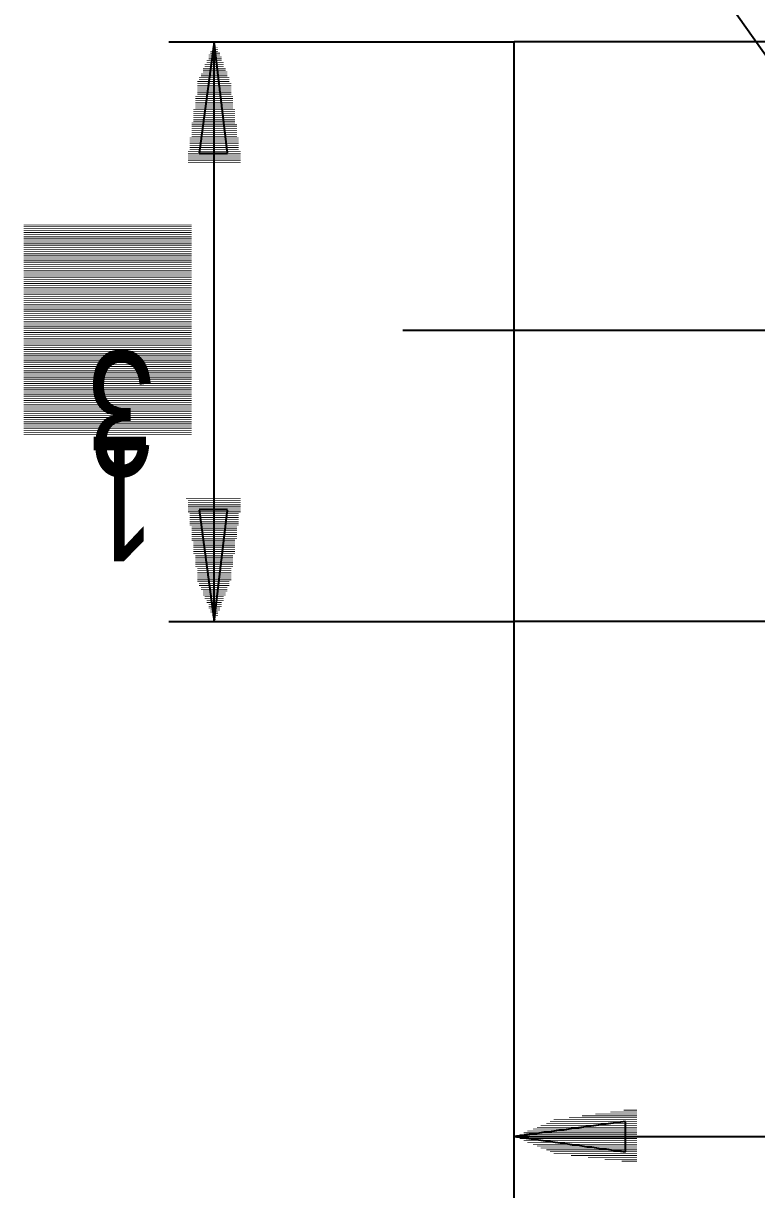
# Model space of a CAD drawing. Extents: x 0 to 74, y -1 to 105.
# Drawn here: x 13.75 to 25.38, y 55.29 to 73.77 of the extents above; entities that cross this region are included whole.
import ezdxf

# ---------------------------------------------------------------- set-up
doc = ezdxf.new("R2010")
doc.units = 0
doc.header["$MEASUREMENT"] = 0
doc.linetypes.add('atContinuous2', pattern=[0])
doc.layers.add('at_Entity', color=7, linetype='Continuous')
doc.layers.add('at_Text', color=7, linetype='Continuous')
doc.styles.add('Style1', font='arial.ttf', dxfattribs={"height": 0.2})

msp = doc.modelspace()

# ---------------------------------------------------------------- linework, layer by layer
at = {"layer": 'at_Entity', "color": 0, "linetype": 'atContinuous2'}
for p, q in [((22.878, 77.008), (26.975, 71.207)), ((22.878, 77.008), (26.975, 71.207)), ((16.06, 73.479), (21.532, 73.479)), ((16.777, 73.479), (16.538, 71.715)), ((16.987, 71.715), (16.777, 73.479)), ((16.777, 64.298), (16.777, 73.479)), ((21.532, 64.298), (21.532, 73.479)), ((39.207, 73.479), (21.532, 73.479)), ((16.538, 71.715), (16.777, 71.715)), ((16.777, 71.715), (16.987, 71.715)), ((25.121, 68.904), (19.768, 68.904)), ((21.532, 55.416), (21.532, 68.904)), ((21.532, 45.727), (21.532, 68.904)), ((28.59, 68.904), (25.061, 68.904)), ((16.538, 66.063), (16.777, 64.298)), ((16.777, 66.063), (16.538, 66.063)), ((16.987, 66.063), (16.777, 66.063)), ((16.777, 64.298), (16.987, 66.063)), ((16.06, 64.298), (21.532, 64.298)), ((39.207, 64.298), (21.532, 64.298)), ((21.532, 50.362), (21.532, 64.298)), ((23.297, 56.373), (21.532, 56.134)), ((23.297, 56.134), (23.297, 56.373)), ((21.532, 56.134), (23.297, 55.895)), ((21.532, 56.134), (28.59, 56.134)), ((23.297, 55.895), (23.297, 56.134))]:
    msp.add_line(p, q, dxfattribs=at)
at = {"layer": 'at_Entity', "color": 0}
for points in [[(26.975, 71.207, 0.0211, 0.0211, 0), (22.878, 77.008, 0.0211, 0.0211, 0)], [(26.975, 71.207, 0.0211, 0.0211, 0), (22.878, 77.008, 0.0211, 0.0211, 0)], [(21.532, 73.479, 0.0211, 0.0211, 0), (16.06, 73.479, 0.0211, 0.0211, 0)], [(16.538, 71.715, 0.0211, 0.0211, 0), (16.777, 73.479, 0.0211, 0.0211, 0)], [(16.777, 73.479, 0.0211, 0.0211, 0), (16.987, 71.715, 0.0211, 0.0211, 0)], [(16.777, 73.479, 0.0211, 0.0211, 0), (16.777, 64.298, 0.0211, 0.0211, 0)], [(16.777, 73.45, 0.00299, 0.00299, 0), (16.807, 73.45, 0.00299, 0.00299, 0)], [(16.777, 73.42, 0.00299, 0.00299, 0), (16.807, 73.42, 0.00299, 0.00299, 0)], [(16.777, 73.39, 0.00299, 0.00299, 0), (16.807, 73.39, 0.00299, 0.00299, 0)], [(21.532, 73.479, 0.0211, 0.0211, 0), (21.532, 64.298, 0.0211, 0.0211, 0)], [(21.532, 73.479, 0.0211, 0.0211, 0), (39.207, 73.479, 0.0211, 0.0211, 0)], [(16.747, 73.24, 0.00299, 0.00299, 0), (16.777, 73.24, 0.00299, 0.00299, 0)], [(16.747, 73.21, 0.00299, 0.00299, 0), (16.777, 73.21, 0.00299, 0.00299, 0)], [(16.747, 73.18, 0.00299, 0.00299, 0), (16.777, 73.18, 0.00299, 0.00299, 0)], [(16.777, 73.21, 0.00598, 0.00598, 0), (16.837, 73.21, 0.00598, 0.00598, 0)], [(16.777, 73.18, 0.00598, 0.00598, 0), (16.837, 73.18, 0.00598, 0.00598, 0)], [(16.777, 73.36, 0.00299, 0.00299, 0), (16.807, 73.36, 0.00299, 0.00299, 0)], [(16.777, 73.33, 0.00299, 0.00299, 0), (16.807, 73.33, 0.00299, 0.00299, 0)], [(16.777, 73.3, 0.00299, 0.00299, 0), (16.807, 73.3, 0.00299, 0.00299, 0)], [(16.777, 73.27, 0.00299, 0.00299, 0), (16.807, 73.27, 0.00299, 0.00299, 0)], [(16.777, 73.24, 0.00299, 0.00299, 0), (16.807, 73.24, 0.00299, 0.00299, 0)], [(16.718, 73.031, 0.00598, 0.00598, 0), (16.777, 73.031, 0.00598, 0.00598, 0)], [(16.718, 73.001, 0.00598, 0.00598, 0), (16.777, 73.001, 0.00598, 0.00598, 0)], [(16.747, 73.15, 0.00299, 0.00299, 0), (16.777, 73.15, 0.00299, 0.00299, 0)], [(16.747, 73.121, 0.00299, 0.00299, 0), (16.777, 73.121, 0.00299, 0.00299, 0)], [(16.747, 73.091, 0.00299, 0.00299, 0), (16.777, 73.091, 0.00299, 0.00299, 0)], [(16.747, 73.061, 0.00299, 0.00299, 0), (16.777, 73.061, 0.00299, 0.00299, 0)], [(16.777, 73.15, 0.00598, 0.00598, 0), (16.837, 73.15, 0.00598, 0.00598, 0)], [(16.777, 73.121, 0.00598, 0.00598, 0), (16.837, 73.121, 0.00598, 0.00598, 0)], [(16.777, 73.091, 0.00598, 0.00598, 0), (16.837, 73.091, 0.00598, 0.00598, 0)], [(16.777, 73.061, 0.00598, 0.00598, 0), (16.837, 73.061, 0.00598, 0.00598, 0)], [(16.777, 73.031, 0.00598, 0.00598, 0), (16.837, 73.031, 0.00598, 0.00598, 0)], [(16.777, 73.001, 0.00598, 0.00598, 0), (16.837, 73.001, 0.00598, 0.00598, 0)], [(16.718, 72.971, 0.00598, 0.00598, 0), (16.777, 72.971, 0.00598, 0.00598, 0)], [(16.718, 72.941, 0.00598, 0.00598, 0), (16.777, 72.941, 0.00598, 0.00598, 0)], [(16.718, 72.911, 0.00598, 0.00598, 0), (16.777, 72.911, 0.00598, 0.00598, 0)], [(16.718, 72.881, 0.00598, 0.00598, 0), (16.777, 72.881, 0.00598, 0.00598, 0)], [(16.718, 72.851, 0.00598, 0.00598, 0), (16.777, 72.851, 0.00598, 0.00598, 0)], [(16.718, 72.821, 0.00598, 0.00598, 0), (16.777, 72.821, 0.00598, 0.00598, 0)], [(16.777, 72.971, 0.00897, 0.00897, 0), (16.867, 72.971, 0.00897, 0.00897, 0)], [(16.777, 72.941, 0.00897, 0.00897, 0), (16.867, 72.941, 0.00897, 0.00897, 0)], [(16.777, 72.911, 0.00897, 0.00897, 0), (16.867, 72.911, 0.00897, 0.00897, 0)], [(16.777, 72.881, 0.00897, 0.00897, 0), (16.867, 72.881, 0.00897, 0.00897, 0)], [(16.777, 72.851, 0.00897, 0.00897, 0), (16.867, 72.851, 0.00897, 0.00897, 0)], [(16.777, 72.821, 0.00897, 0.00897, 0), (16.867, 72.821, 0.00897, 0.00897, 0)], [(16.688, 72.792, 0.00897, 0.00897, 0), (16.777, 72.792, 0.00897, 0.00897, 0)], [(16.688, 72.762, 0.00897, 0.00897, 0), (16.777, 72.762, 0.00897, 0.00897, 0)], [(16.688, 72.732, 0.00897, 0.00897, 0), (16.777, 72.732, 0.00897, 0.00897, 0)], [(16.688, 72.702, 0.00897, 0.00897, 0), (16.777, 72.702, 0.00897, 0.00897, 0)], [(16.688, 72.672, 0.00897, 0.00897, 0), (16.777, 72.672, 0.00897, 0.00897, 0)], [(16.688, 72.642, 0.00897, 0.00897, 0), (16.777, 72.642, 0.00897, 0.00897, 0)], [(16.777, 72.702, 0.0116, 0.0116, 0), (16.897, 72.702, 0.0116, 0.0116, 0)], [(16.777, 72.672, 0.0116, 0.0116, 0), (16.897, 72.672, 0.0116, 0.0116, 0)], [(16.777, 72.642, 0.0116, 0.0116, 0), (16.897, 72.642, 0.0116, 0.0116, 0)], [(16.777, 72.792, 0.00897, 0.00897, 0), (16.867, 72.792, 0.00897, 0.00897, 0)], [(16.777, 72.762, 0.00897, 0.00897, 0), (16.867, 72.762, 0.00897, 0.00897, 0)], [(16.777, 72.732, 0.00897, 0.00897, 0), (16.867, 72.732, 0.00897, 0.00897, 0)], [(16.658, 72.582, 0.0116, 0.0116, 0), (16.777, 72.582, 0.0116, 0.0116, 0)], [(16.658, 72.552, 0.0116, 0.0116, 0), (16.777, 72.552, 0.0116, 0.0116, 0)], [(16.658, 72.522, 0.0116, 0.0116, 0), (16.777, 72.522, 0.0116, 0.0116, 0)], [(16.658, 72.493, 0.0116, 0.0116, 0), (16.777, 72.493, 0.0116, 0.0116, 0)], [(16.658, 72.463, 0.0116, 0.0116, 0), (16.777, 72.463, 0.0116, 0.0116, 0)], [(16.658, 72.433, 0.0116, 0.0116, 0), (16.777, 72.433, 0.0116, 0.0116, 0)], [(16.688, 72.612, 0.00897, 0.00897, 0), (16.777, 72.612, 0.00897, 0.00897, 0)], [(16.777, 72.612, 0.0116, 0.0116, 0), (16.897, 72.612, 0.0116, 0.0116, 0)], [(16.777, 72.582, 0.0116, 0.0116, 0), (16.897, 72.582, 0.0116, 0.0116, 0)], [(16.777, 72.552, 0.0116, 0.0116, 0), (16.897, 72.552, 0.0116, 0.0116, 0)], [(16.777, 72.522, 0.0116, 0.0116, 0), (16.897, 72.522, 0.0116, 0.0116, 0)], [(16.777, 72.493, 0.0116, 0.0116, 0), (16.897, 72.493, 0.0116, 0.0116, 0)], [(16.777, 72.463, 0.0116, 0.0116, 0), (16.927, 72.463, 0.0116, 0.0116, 0)], [(16.777, 72.433, 0.0116, 0.0116, 0), (16.927, 72.433, 0.0116, 0.0116, 0)], [(16.628, 72.373, 0.0116, 0.0116, 0), (16.777, 72.373, 0.0116, 0.0116, 0)], [(16.628, 72.343, 0.0116, 0.0116, 0), (16.777, 72.343, 0.0116, 0.0116, 0)], [(16.628, 72.313, 0.0116, 0.0116, 0), (16.777, 72.313, 0.0116, 0.0116, 0)], [(16.628, 72.283, 0.0116, 0.0116, 0), (16.777, 72.283, 0.0116, 0.0116, 0)], [(16.628, 72.253, 0.0116, 0.0116, 0), (16.777, 72.253, 0.0116, 0.0116, 0)], [(16.658, 72.403, 0.0116, 0.0116, 0), (16.777, 72.403, 0.0116, 0.0116, 0)], [(16.777, 72.403, 0.0116, 0.0116, 0), (16.927, 72.403, 0.0116, 0.0116, 0)], [(16.777, 72.373, 0.0116, 0.0116, 0), (16.927, 72.373, 0.0116, 0.0116, 0)], [(16.777, 72.343, 0.0116, 0.0116, 0), (16.927, 72.343, 0.0116, 0.0116, 0)], [(16.777, 72.313, 0.0116, 0.0116, 0), (16.927, 72.313, 0.0116, 0.0116, 0)], [(16.777, 72.283, 0.0116, 0.0116, 0), (16.927, 72.283, 0.0116, 0.0116, 0)], [(16.777, 72.253, 0.0116, 0.0116, 0), (16.927, 72.253, 0.0116, 0.0116, 0)], [(16.598, 72.134, 0.0116, 0.0116, 0), (16.777, 72.134, 0.0116, 0.0116, 0)], [(16.598, 72.104, 0.0116, 0.0116, 0), (16.777, 72.104, 0.0116, 0.0116, 0)], [(16.598, 72.074, 0.0116, 0.0116, 0), (16.777, 72.074, 0.0116, 0.0116, 0)], [(16.628, 72.223, 0.0116, 0.0116, 0), (16.777, 72.223, 0.0116, 0.0116, 0)], [(16.628, 72.193, 0.0116, 0.0116, 0), (16.777, 72.193, 0.0116, 0.0116, 0)], [(16.628, 72.164, 0.0116, 0.0116, 0), (16.777, 72.164, 0.0116, 0.0116, 0)], [(16.777, 72.223, 0.0116, 0.0116, 0), (16.927, 72.223, 0.0116, 0.0116, 0)], [(16.777, 72.193, 0.0116, 0.0116, 0), (16.957, 72.193, 0.0116, 0.0116, 0)], [(16.777, 72.164, 0.0116, 0.0116, 0), (16.957, 72.164, 0.0116, 0.0116, 0)], [(16.777, 72.134, 0.0116, 0.0116, 0), (16.957, 72.134, 0.0116, 0.0116, 0)], [(16.777, 72.104, 0.0116, 0.0116, 0), (16.957, 72.104, 0.0116, 0.0116, 0)], [(16.777, 72.074, 0.0116, 0.0116, 0), (16.957, 72.074, 0.0116, 0.0116, 0)], [(16.568, 71.924, 0.0116, 0.0116, 0), (16.777, 71.924, 0.0116, 0.0116, 0)], [(16.568, 71.894, 0.0116, 0.0116, 0), (16.777, 71.894, 0.0116, 0.0116, 0)], [(16.598, 72.044, 0.0116, 0.0116, 0), (16.777, 72.044, 0.0116, 0.0116, 0)], [(16.598, 72.014, 0.0116, 0.0116, 0), (16.777, 72.014, 0.0116, 0.0116, 0)], [(16.598, 71.984, 0.0116, 0.0116, 0), (16.777, 71.984, 0.0116, 0.0116, 0)], [(16.598, 71.954, 0.0116, 0.0116, 0), (16.777, 71.954, 0.0116, 0.0116, 0)], [(16.777, 72.044, 0.0116, 0.0116, 0), (16.957, 72.044, 0.0116, 0.0116, 0)], [(16.777, 72.014, 0.0116, 0.0116, 0), (16.957, 72.014, 0.0116, 0.0116, 0)], [(16.777, 71.984, 0.0116, 0.0116, 0), (16.957, 71.984, 0.0116, 0.0116, 0)], [(16.777, 71.954, 0.0116, 0.0116, 0), (16.987, 71.954, 0.0116, 0.0116, 0)], [(16.777, 71.924, 0.0116, 0.0116, 0), (16.987, 71.924, 0.0116, 0.0116, 0)], [(16.777, 71.894, 0.0116, 0.0116, 0), (16.987, 71.894, 0.0116, 0.0116, 0)], [(16.777, 71.715, 0.0211, 0.0211, 0), (16.538, 71.715, 0.0211, 0.0211, 0)], [(16.568, 71.864, 0.0116, 0.0116, 0), (16.777, 71.864, 0.0116, 0.0116, 0)], [(16.568, 71.835, 0.0116, 0.0116, 0), (16.777, 71.835, 0.0116, 0.0116, 0)], [(16.568, 71.805, 0.0116, 0.0116, 0), (16.777, 71.805, 0.0116, 0.0116, 0)], [(16.568, 71.775, 0.0116, 0.0116, 0), (16.777, 71.775, 0.0116, 0.0116, 0)], [(16.568, 71.745, 0.0116, 0.0116, 0), (16.777, 71.745, 0.0116, 0.0116, 0)], [(16.987, 71.715, 0.0209, 0.0209, 0), (16.777, 71.715, 0.0209, 0.0209, 0)], [(16.777, 71.864, 0.0116, 0.0116, 0), (16.987, 71.864, 0.0116, 0.0116, 0)], [(16.777, 71.835, 0.0116, 0.0116, 0), (16.987, 71.835, 0.0116, 0.0116, 0)], [(16.777, 71.805, 0.0116, 0.0116, 0), (16.987, 71.805, 0.0116, 0.0116, 0)], [(16.777, 71.775, 0.0116, 0.0116, 0), (16.987, 71.775, 0.0116, 0.0116, 0)], [(16.777, 71.745, 0.0116, 0.0116, 0), (16.987, 71.745, 0.0116, 0.0116, 0)], [(19.768, 68.904, 0.0211, 0.0211, 0), (25.121, 68.904, 0.0211, 0.0211, 0)], [(21.532, 68.904, 0.0211, 0.0211, 0), (21.532, 55.416, 0.0211, 0.0211, 0)], [(21.532, 68.904, 0.0211, 0.0211, 0), (21.532, 45.727, 0.0211, 0.0211, 0)], [(25.061, 68.904, 0.0211, 0.0211, 0), (28.59, 68.904, 0.0211, 0.0211, 0)], [(16.777, 64.298, 0.0211, 0.0211, 0), (16.538, 66.063, 0.0211, 0.0211, 0)], [(16.538, 66.063, 0.0211, 0.0211, 0), (16.777, 66.063, 0.0211, 0.0211, 0)], [(16.538, 66.063, 0.0116, 0.0116, 0), (16.777, 66.063, 0.0116, 0.0116, 0)], [(16.568, 66.033, 0.0116, 0.0116, 0), (16.777, 66.033, 0.0116, 0.0116, 0)], [(16.568, 66.003, 0.0116, 0.0116, 0), (16.777, 66.003, 0.0116, 0.0116, 0)], [(16.568, 65.973, 0.0116, 0.0116, 0), (16.777, 65.973, 0.0116, 0.0116, 0)], [(16.777, 66.063, 0.0209, 0.0209, 0), (16.987, 66.063, 0.0209, 0.0209, 0)], [(16.987, 66.063, 0.0211, 0.0211, 0), (16.777, 64.298, 0.0211, 0.0211, 0)], [(16.777, 66.063, 0.0116, 0.0116, 0), (16.987, 66.063, 0.0116, 0.0116, 0)], [(16.777, 66.033, 0.0116, 0.0116, 0), (16.987, 66.033, 0.0116, 0.0116, 0)], [(16.777, 66.003, 0.0116, 0.0116, 0), (16.987, 66.003, 0.0116, 0.0116, 0)], [(16.777, 65.973, 0.0116, 0.0116, 0), (16.987, 65.973, 0.0116, 0.0116, 0)], [(16.568, 65.943, 0.0116, 0.0116, 0), (16.777, 65.943, 0.0116, 0.0116, 0)], [(16.568, 65.913, 0.0116, 0.0116, 0), (16.777, 65.913, 0.0116, 0.0116, 0)], [(16.568, 65.883, 0.0116, 0.0116, 0), (16.777, 65.883, 0.0116, 0.0116, 0)], [(16.568, 65.853, 0.0116, 0.0116, 0), (16.777, 65.853, 0.0116, 0.0116, 0)], [(16.598, 65.823, 0.0116, 0.0116, 0), (16.777, 65.823, 0.0116, 0.0116, 0)], [(16.598, 65.794, 0.0116, 0.0116, 0), (16.777, 65.794, 0.0116, 0.0116, 0)], [(16.777, 65.943, 0.0116, 0.0116, 0), (16.987, 65.943, 0.0116, 0.0116, 0)], [(16.777, 65.913, 0.0116, 0.0116, 0), (16.987, 65.913, 0.0116, 0.0116, 0)], [(16.777, 65.883, 0.0116, 0.0116, 0), (16.987, 65.883, 0.0116, 0.0116, 0)], [(16.777, 65.853, 0.0116, 0.0116, 0), (16.987, 65.853, 0.0116, 0.0116, 0)], [(16.777, 65.823, 0.0116, 0.0116, 0), (16.987, 65.823, 0.0116, 0.0116, 0)], [(16.777, 65.794, 0.0116, 0.0116, 0), (16.957, 65.794, 0.0116, 0.0116, 0)], [(16.598, 65.764, 0.0116, 0.0116, 0), (16.777, 65.764, 0.0116, 0.0116, 0)], [(16.598, 65.734, 0.0116, 0.0116, 0), (16.777, 65.734, 0.0116, 0.0116, 0)], [(16.598, 65.704, 0.0116, 0.0116, 0), (16.777, 65.704, 0.0116, 0.0116, 0)], [(16.598, 65.674, 0.0116, 0.0116, 0), (16.777, 65.674, 0.0116, 0.0116, 0)], [(16.598, 65.644, 0.0116, 0.0116, 0), (16.777, 65.644, 0.0116, 0.0116, 0)], [(16.628, 65.614, 0.0116, 0.0116, 0), (16.777, 65.614, 0.0116, 0.0116, 0)], [(16.777, 65.764, 0.0116, 0.0116, 0), (16.957, 65.764, 0.0116, 0.0116, 0)], [(16.777, 65.734, 0.0116, 0.0116, 0), (16.957, 65.734, 0.0116, 0.0116, 0)], [(16.777, 65.704, 0.0116, 0.0116, 0), (16.957, 65.704, 0.0116, 0.0116, 0)], [(16.777, 65.674, 0.0116, 0.0116, 0), (16.957, 65.674, 0.0116, 0.0116, 0)], [(16.777, 65.644, 0.0116, 0.0116, 0), (16.957, 65.644, 0.0116, 0.0116, 0)], [(16.777, 65.614, 0.0116, 0.0116, 0), (16.957, 65.614, 0.0116, 0.0116, 0)], [(16.628, 65.584, 0.0116, 0.0116, 0), (16.777, 65.584, 0.0116, 0.0116, 0)], [(16.628, 65.554, 0.0116, 0.0116, 0), (16.777, 65.554, 0.0116, 0.0116, 0)], [(16.628, 65.524, 0.0116, 0.0116, 0), (16.777, 65.524, 0.0116, 0.0116, 0)], [(16.628, 65.494, 0.0116, 0.0116, 0), (16.777, 65.494, 0.0116, 0.0116, 0)], [(16.628, 65.465, 0.0116, 0.0116, 0), (16.777, 65.465, 0.0116, 0.0116, 0)], [(16.628, 65.435, 0.0116, 0.0116, 0), (16.777, 65.435, 0.0116, 0.0116, 0)], [(16.777, 65.584, 0.0116, 0.0116, 0), (16.957, 65.584, 0.0116, 0.0116, 0)], [(16.777, 65.554, 0.0116, 0.0116, 0), (16.927, 65.554, 0.0116, 0.0116, 0)], [(16.777, 65.524, 0.0116, 0.0116, 0), (16.927, 65.524, 0.0116, 0.0116, 0)], [(16.777, 65.494, 0.0116, 0.0116, 0), (16.927, 65.494, 0.0116, 0.0116, 0)], [(16.777, 65.465, 0.0116, 0.0116, 0), (16.927, 65.465, 0.0116, 0.0116, 0)], [(16.777, 65.435, 0.0116, 0.0116, 0), (16.927, 65.435, 0.0116, 0.0116, 0)], [(16.628, 65.405, 0.0116, 0.0116, 0), (16.777, 65.405, 0.0116, 0.0116, 0)], [(16.658, 65.375, 0.0116, 0.0116, 0), (16.777, 65.375, 0.0116, 0.0116, 0)], [(16.658, 65.345, 0.0116, 0.0116, 0), (16.777, 65.345, 0.0116, 0.0116, 0)], [(16.658, 65.315, 0.0116, 0.0116, 0), (16.777, 65.315, 0.0116, 0.0116, 0)], [(16.658, 65.285, 0.0116, 0.0116, 0), (16.777, 65.285, 0.0116, 0.0116, 0)], [(16.658, 65.255, 0.0116, 0.0116, 0), (16.777, 65.255, 0.0116, 0.0116, 0)], [(16.777, 65.405, 0.0116, 0.0116, 0), (16.927, 65.405, 0.0116, 0.0116, 0)], [(16.777, 65.375, 0.0116, 0.0116, 0), (16.927, 65.375, 0.0116, 0.0116, 0)], [(16.777, 65.345, 0.0116, 0.0116, 0), (16.927, 65.345, 0.0116, 0.0116, 0)], [(16.777, 65.315, 0.0116, 0.0116, 0), (16.927, 65.315, 0.0116, 0.0116, 0)], [(16.777, 65.285, 0.0116, 0.0116, 0), (16.897, 65.285, 0.0116, 0.0116, 0)], [(16.777, 65.255, 0.0116, 0.0116, 0), (16.897, 65.255, 0.0116, 0.0116, 0)], [(16.658, 65.225, 0.0116, 0.0116, 0), (16.777, 65.225, 0.0116, 0.0116, 0)], [(16.658, 65.195, 0.0116, 0.0116, 0), (16.777, 65.195, 0.0116, 0.0116, 0)], [(16.688, 65.166, 0.00897, 0.00897, 0), (16.777, 65.166, 0.00897, 0.00897, 0)], [(16.688, 65.136, 0.00897, 0.00897, 0), (16.777, 65.136, 0.00897, 0.00897, 0)], [(16.688, 65.106, 0.00897, 0.00897, 0), (16.777, 65.106, 0.00897, 0.00897, 0)], [(16.688, 65.076, 0.00897, 0.00897, 0), (16.777, 65.076, 0.00897, 0.00897, 0)], [(16.688, 65.046, 0.00897, 0.00897, 0), (16.777, 65.046, 0.00897, 0.00897, 0)], [(16.777, 65.225, 0.0116, 0.0116, 0), (16.897, 65.225, 0.0116, 0.0116, 0)], [(16.777, 65.195, 0.0116, 0.0116, 0), (16.897, 65.195, 0.0116, 0.0116, 0)], [(16.777, 65.166, 0.0116, 0.0116, 0), (16.897, 65.166, 0.0116, 0.0116, 0)], [(16.777, 65.136, 0.0116, 0.0116, 0), (16.897, 65.136, 0.0116, 0.0116, 0)], [(16.777, 65.106, 0.0116, 0.0116, 0), (16.897, 65.106, 0.0116, 0.0116, 0)], [(16.777, 65.076, 0.0116, 0.0116, 0), (16.897, 65.076, 0.0116, 0.0116, 0)], [(16.777, 65.046, 0.00897, 0.00897, 0), (16.867, 65.046, 0.00897, 0.00897, 0)], [(16.688, 65.016, 0.00897, 0.00897, 0), (16.777, 65.016, 0.00897, 0.00897, 0)], [(16.688, 64.986, 0.00897, 0.00897, 0), (16.777, 64.986, 0.00897, 0.00897, 0)], [(16.718, 64.956, 0.00598, 0.00598, 0), (16.777, 64.956, 0.00598, 0.00598, 0)], [(16.718, 64.926, 0.00598, 0.00598, 0), (16.777, 64.926, 0.00598, 0.00598, 0)], [(16.718, 64.896, 0.00598, 0.00598, 0), (16.777, 64.896, 0.00598, 0.00598, 0)], [(16.718, 64.866, 0.00598, 0.00598, 0), (16.777, 64.866, 0.00598, 0.00598, 0)], [(16.777, 65.016, 0.00897, 0.00897, 0), (16.867, 65.016, 0.00897, 0.00897, 0)], [(16.777, 64.986, 0.00897, 0.00897, 0), (16.867, 64.986, 0.00897, 0.00897, 0)], [(16.777, 64.956, 0.00897, 0.00897, 0), (16.867, 64.956, 0.00897, 0.00897, 0)], [(16.777, 64.926, 0.00897, 0.00897, 0), (16.867, 64.926, 0.00897, 0.00897, 0)], [(16.777, 64.896, 0.00897, 0.00897, 0), (16.867, 64.896, 0.00897, 0.00897, 0)], [(16.777, 64.866, 0.00897, 0.00897, 0), (16.867, 64.866, 0.00897, 0.00897, 0)], [(16.718, 64.837, 0.00598, 0.00598, 0), (16.777, 64.837, 0.00598, 0.00598, 0)], [(16.718, 64.807, 0.00598, 0.00598, 0), (16.777, 64.807, 0.00598, 0.00598, 0)], [(16.718, 64.777, 0.00598, 0.00598, 0), (16.777, 64.777, 0.00598, 0.00598, 0)], [(16.718, 64.747, 0.00598, 0.00598, 0), (16.777, 64.747, 0.00598, 0.00598, 0)], [(16.747, 64.717, 0.00299, 0.00299, 0), (16.777, 64.717, 0.00299, 0.00299, 0)], [(16.747, 64.687, 0.00299, 0.00299, 0), (16.777, 64.687, 0.00299, 0.00299, 0)], [(16.777, 64.837, 0.00897, 0.00897, 0), (16.867, 64.837, 0.00897, 0.00897, 0)], [(16.777, 64.807, 0.00897, 0.00897, 0), (16.867, 64.807, 0.00897, 0.00897, 0)], [(16.777, 64.777, 0.00598, 0.00598, 0), (16.837, 64.777, 0.00598, 0.00598, 0)], [(16.777, 64.747, 0.00598, 0.00598, 0), (16.837, 64.747, 0.00598, 0.00598, 0)], [(16.777, 64.717, 0.00598, 0.00598, 0), (16.837, 64.717, 0.00598, 0.00598, 0)], [(16.777, 64.687, 0.00598, 0.00598, 0), (16.837, 64.687, 0.00598, 0.00598, 0)], [(16.747, 64.657, 0.00299, 0.00299, 0), (16.777, 64.657, 0.00299, 0.00299, 0)], [(16.747, 64.627, 0.00299, 0.00299, 0), (16.777, 64.627, 0.00299, 0.00299, 0)], [(16.747, 64.597, 0.00299, 0.00299, 0), (16.777, 64.597, 0.00299, 0.00299, 0)], [(16.747, 64.567, 0.00299, 0.00299, 0), (16.777, 64.567, 0.00299, 0.00299, 0)], [(16.747, 64.537, 0.00299, 0.00299, 0), (16.777, 64.537, 0.00299, 0.00299, 0)], [(16.777, 64.657, 0.00598, 0.00598, 0), (16.837, 64.657, 0.00598, 0.00598, 0)], [(16.777, 64.627, 0.00598, 0.00598, 0), (16.837, 64.627, 0.00598, 0.00598, 0)], [(16.777, 64.597, 0.00598, 0.00598, 0), (16.837, 64.597, 0.00598, 0.00598, 0)], [(16.777, 64.567, 0.00598, 0.00598, 0), (16.837, 64.567, 0.00598, 0.00598, 0)], [(16.777, 64.537, 0.00299, 0.00299, 0), (16.807, 64.537, 0.00299, 0.00299, 0)], [(16.777, 64.508, 0.00299, 0.00299, 0), (16.807, 64.508, 0.00299, 0.00299, 0)], [(21.532, 64.298, 0.0211, 0.0211, 0), (16.06, 64.298, 0.0211, 0.0211, 0)], [(16.777, 64.478, 0.00299, 0.00299, 0), (16.807, 64.478, 0.00299, 0.00299, 0)], [(16.777, 64.448, 0.00299, 0.00299, 0), (16.807, 64.448, 0.00299, 0.00299, 0)], [(16.777, 64.418, 0.00299, 0.00299, 0), (16.807, 64.418, 0.00299, 0.00299, 0)], [(16.777, 64.388, 0.00299, 0.00299, 0), (16.807, 64.388, 0.00299, 0.00299, 0)], [(16.777, 64.358, 0.00299, 0.00299, 0), (16.807, 64.358, 0.00299, 0.00299, 0)], [(16.777, 64.328, 0.00299, 0.00299, 0), (16.807, 64.328, 0.00299, 0.00299, 0)], [(21.532, 64.298, 0.0211, 0.0211, 0), (39.207, 64.298, 0.0211, 0.0211, 0)], [(21.532, 64.298, 0.0211, 0.0211, 0), (21.532, 50.362, 0.0211, 0.0211, 0)], [(21.532, 56.134, 0.0211, 0.0211, 0), (23.297, 56.373, 0.0211, 0.0211, 0)], [(23.297, 56.373, 0.0211, 0.0211, 0), (23.297, 56.134, 0.0211, 0.0211, 0)], [(21.981, 56.194, 0.0116, 0.0116, 0), (23.297, 56.194, 0.0116, 0.0116, 0)], [(22.22, 56.224, 0.0116, 0.0116, 0), (23.297, 56.224, 0.0116, 0.0116, 0)], [(22.43, 56.253, 0.0116, 0.0116, 0), (23.297, 56.253, 0.0116, 0.0116, 0)], [(22.639, 56.283, 0.0116, 0.0116, 0), (23.297, 56.283, 0.0116, 0.0116, 0)], [(22.878, 56.313, 0.0116, 0.0116, 0), (23.297, 56.313, 0.0116, 0.0116, 0)], [(23.088, 56.343, 0.0116, 0.0116, 0), (23.297, 56.343, 0.0116, 0.0116, 0)], [(23.297, 55.895, 0.0211, 0.0211, 0), (21.532, 56.134, 0.0211, 0.0211, 0)], [(28.59, 56.134, 0.0211, 0.0211, 0), (21.532, 56.134, 0.0211, 0.0211, 0)], [(21.532, 56.134, 0.0116, 0.0116, 0), (23.297, 56.134, 0.0116, 0.0116, 0)], [(21.772, 56.164, 0.0116, 0.0116, 0), (23.297, 56.164, 0.0116, 0.0116, 0)], [(21.772, 56.104, 0.0116, 0.0116, 0), (23.297, 56.104, 0.0116, 0.0116, 0)], [(21.981, 56.074, 0.0116, 0.0116, 0), (23.297, 56.074, 0.0116, 0.0116, 0)], [(22.22, 56.044, 0.0116, 0.0116, 0), (23.297, 56.044, 0.0116, 0.0116, 0)], [(22.43, 56.014, 0.0116, 0.0116, 0), (23.297, 56.014, 0.0116, 0.0116, 0)], [(23.297, 56.134, 0.0211, 0.0211, 0), (23.297, 55.895, 0.0211, 0.0211, 0)], [(22.639, 55.984, 0.0116, 0.0116, 0), (23.297, 55.984, 0.0116, 0.0116, 0)], [(22.878, 55.954, 0.0116, 0.0116, 0), (23.297, 55.954, 0.0116, 0.0116, 0)], [(23.088, 55.925, 0.0116, 0.0116, 0), (23.297, 55.925, 0.0116, 0.0116, 0)]]:
    msp.add_lwpolyline(points, format="xyseb", dxfattribs=at)
at = {"layer": 'at_Entity', "color": 7}
for points in [[(16.747, 73.39, 0.00897, 0.00897, 0), (16.837, 73.39, 0.00897, 0.00897, 0)], [(16.747, 73.36, 0.00897, 0.00897, 0), (16.837, 73.36, 0.00897, 0.00897, 0)], [(16.777, 73.45, 0.00299, 0.00299, 0), (16.807, 73.45, 0.00299, 0.00299, 0)], [(16.777, 73.42, 0.00299, 0.00299, 0), (16.807, 73.42, 0.00299, 0.00299, 0)], [(16.658, 73.18, 0.0116, 0.0116, 0), (16.897, 73.18, 0.0116, 0.0116, 0)], [(16.688, 73.27, 0.0116, 0.0116, 0), (16.867, 73.27, 0.0116, 0.0116, 0)], [(16.688, 73.24, 0.0116, 0.0116, 0), (16.897, 73.24, 0.0116, 0.0116, 0)], [(16.688, 73.21, 0.0116, 0.0116, 0), (16.897, 73.21, 0.0116, 0.0116, 0)], [(16.718, 73.33, 0.0116, 0.0116, 0), (16.837, 73.33, 0.0116, 0.0116, 0)], [(16.718, 73.3, 0.0116, 0.0116, 0), (16.867, 73.3, 0.0116, 0.0116, 0)], [(16.598, 73.061, 0.0116, 0.0116, 0), (16.957, 73.061, 0.0116, 0.0116, 0)], [(16.598, 73.031, 0.0116, 0.0116, 0), (16.957, 73.031, 0.0116, 0.0116, 0)], [(16.598, 73.001, 0.0116, 0.0116, 0), (16.987, 73.001, 0.0116, 0.0116, 0)], [(16.628, 73.121, 0.0116, 0.0116, 0), (16.927, 73.121, 0.0116, 0.0116, 0)], [(16.628, 73.091, 0.0116, 0.0116, 0), (16.927, 73.091, 0.0116, 0.0116, 0)], [(16.658, 73.15, 0.0116, 0.0116, 0), (16.927, 73.15, 0.0116, 0.0116, 0)], [(16.508, 72.851, 0.0116, 0.0116, 0), (17.017, 72.851, 0.0116, 0.0116, 0)], [(16.508, 72.821, 0.0116, 0.0116, 0), (17.047, 72.821, 0.0116, 0.0116, 0)], [(16.538, 72.911, 0.0116, 0.0116, 0), (17.017, 72.911, 0.0116, 0.0116, 0)], [(16.538, 72.881, 0.0116, 0.0116, 0), (17.017, 72.881, 0.0116, 0.0116, 0)], [(16.568, 72.971, 0.0116, 0.0116, 0), (16.987, 72.971, 0.0116, 0.0116, 0)], [(16.568, 72.941, 0.0116, 0.0116, 0), (16.987, 72.941, 0.0116, 0.0116, 0)], [(16.508, 72.792, 0.0116, 0.0116, 0), (17.047, 72.792, 0.0116, 0.0116, 0)], [(16.508, 72.762, 0.0116, 0.0116, 0), (17.047, 72.762, 0.0116, 0.0116, 0)], [(16.508, 72.732, 0.0116, 0.0116, 0), (17.047, 72.732, 0.0116, 0.0116, 0)], [(16.508, 72.702, 0.0116, 0.0116, 0), (17.047, 72.702, 0.0116, 0.0116, 0)], [(16.508, 72.672, 0.0116, 0.0116, 0), (17.047, 72.672, 0.0116, 0.0116, 0)], [(16.508, 72.642, 0.0116, 0.0116, 0), (17.047, 72.642, 0.0116, 0.0116, 0)], [(16.478, 72.612, 0.0116, 0.0116, 0), (17.076, 72.612, 0.0116, 0.0116, 0)], [(16.478, 72.582, 0.0116, 0.0116, 0), (17.076, 72.582, 0.0116, 0.0116, 0)], [(16.478, 72.552, 0.0116, 0.0116, 0), (17.076, 72.552, 0.0116, 0.0116, 0)], [(16.478, 72.522, 0.0116, 0.0116, 0), (17.076, 72.522, 0.0116, 0.0116, 0)], [(16.478, 72.493, 0.0116, 0.0116, 0), (17.076, 72.493, 0.0116, 0.0116, 0)], [(16.478, 72.463, 0.0116, 0.0116, 0), (17.076, 72.463, 0.0116, 0.0116, 0)], [(16.478, 72.433, 0.0116, 0.0116, 0), (17.076, 72.433, 0.0116, 0.0116, 0)], [(16.448, 72.403, 0.0116, 0.0116, 0), (17.106, 72.403, 0.0116, 0.0116, 0)], [(16.448, 72.373, 0.0116, 0.0116, 0), (17.106, 72.373, 0.0116, 0.0116, 0)], [(16.448, 72.343, 0.0116, 0.0116, 0), (17.106, 72.343, 0.0116, 0.0116, 0)], [(16.448, 72.313, 0.0116, 0.0116, 0), (17.106, 72.313, 0.0116, 0.0116, 0)], [(16.448, 72.283, 0.0116, 0.0116, 0), (17.106, 72.283, 0.0116, 0.0116, 0)], [(16.448, 72.253, 0.0116, 0.0116, 0), (17.106, 72.253, 0.0116, 0.0116, 0)], [(16.418, 72.193, 0.0116, 0.0116, 0), (17.106, 72.193, 0.0116, 0.0116, 0)], [(16.418, 72.164, 0.0116, 0.0116, 0), (17.136, 72.164, 0.0116, 0.0116, 0)], [(16.418, 72.134, 0.0116, 0.0116, 0), (17.136, 72.134, 0.0116, 0.0116, 0)], [(16.418, 72.104, 0.0116, 0.0116, 0), (17.136, 72.104, 0.0116, 0.0116, 0)], [(16.418, 72.074, 0.0116, 0.0116, 0), (17.136, 72.074, 0.0116, 0.0116, 0)], [(16.448, 72.223, 0.0116, 0.0116, 0), (17.106, 72.223, 0.0116, 0.0116, 0)], [(16.389, 71.954, 0.0116, 0.0116, 0), (17.166, 71.954, 0.0116, 0.0116, 0)], [(16.389, 71.924, 0.0116, 0.0116, 0), (17.166, 71.924, 0.0116, 0.0116, 0)], [(16.389, 71.894, 0.0116, 0.0116, 0), (17.166, 71.894, 0.0116, 0.0116, 0)], [(16.418, 72.044, 0.0116, 0.0116, 0), (17.136, 72.044, 0.0116, 0.0116, 0)], [(16.418, 72.014, 0.0116, 0.0116, 0), (17.136, 72.014, 0.0116, 0.0116, 0)], [(16.418, 71.984, 0.0116, 0.0116, 0), (17.136, 71.984, 0.0116, 0.0116, 0)], [(16.359, 71.745, 0.0116, 0.0116, 0), (17.196, 71.745, 0.0116, 0.0116, 0)], [(16.359, 71.715, 0.0116, 0.0116, 0), (17.196, 71.715, 0.0116, 0.0116, 0)], [(16.389, 71.864, 0.0116, 0.0116, 0), (17.166, 71.864, 0.0116, 0.0116, 0)], [(16.389, 71.835, 0.0116, 0.0116, 0), (17.166, 71.835, 0.0116, 0.0116, 0)], [(16.389, 71.805, 0.0116, 0.0116, 0), (17.166, 71.805, 0.0116, 0.0116, 0)], [(16.389, 71.775, 0.0116, 0.0116, 0), (17.166, 71.775, 0.0116, 0.0116, 0)], [(16.359, 71.685, 0.0116, 0.0116, 0), (17.196, 71.685, 0.0116, 0.0116, 0)], [(16.359, 71.655, 0.0116, 0.0116, 0), (17.196, 71.655, 0.0116, 0.0116, 0)], [(16.359, 71.625, 0.0116, 0.0116, 0), (17.196, 71.625, 0.0116, 0.0116, 0)], [(16.359, 71.595, 0.0116, 0.0116, 0), (17.196, 71.595, 0.0116, 0.0116, 0)], [(16.359, 71.565, 0.0116, 0.0116, 0), (17.196, 71.565, 0.0116, 0.0116, 0)], [(13.757, 70.579, 0.0116, 0.0116, 0), (16.418, 70.579, 0.0116, 0.0116, 0)], [(13.757, 70.549, 0.0116, 0.0116, 0), (16.418, 70.549, 0.0116, 0.0116, 0)], [(13.757, 70.519, 0.0116, 0.0116, 0), (16.418, 70.519, 0.0116, 0.0116, 0)], [(13.757, 70.489, 0.0116, 0.0116, 0), (16.418, 70.489, 0.0116, 0.0116, 0)], [(13.757, 70.459, 0.0116, 0.0116, 0), (16.418, 70.459, 0.0116, 0.0116, 0)], [(13.757, 70.429, 0.0116, 0.0116, 0), (16.418, 70.429, 0.0116, 0.0116, 0)], [(13.757, 70.399, 0.0116, 0.0116, 0), (16.418, 70.399, 0.0116, 0.0116, 0)], [(13.757, 70.369, 0.0116, 0.0116, 0), (16.418, 70.369, 0.0116, 0.0116, 0)], [(13.757, 70.339, 0.0116, 0.0116, 0), (16.418, 70.339, 0.0116, 0.0116, 0)], [(13.757, 70.309, 0.0116, 0.0116, 0), (16.418, 70.309, 0.0116, 0.0116, 0)], [(13.757, 70.279, 0.0116, 0.0116, 0), (16.418, 70.279, 0.0116, 0.0116, 0)], [(13.757, 70.25, 0.0116, 0.0116, 0), (16.418, 70.25, 0.0116, 0.0116, 0)], [(13.757, 70.22, 0.0116, 0.0116, 0), (16.418, 70.22, 0.0116, 0.0116, 0)], [(13.757, 70.19, 0.0116, 0.0116, 0), (16.418, 70.19, 0.0116, 0.0116, 0)], [(13.757, 70.16, 0.0116, 0.0116, 0), (16.418, 70.16, 0.0116, 0.0116, 0)], [(13.757, 70.13, 0.0116, 0.0116, 0), (16.418, 70.13, 0.0116, 0.0116, 0)], [(13.757, 70.1, 0.0116, 0.0116, 0), (16.418, 70.1, 0.0116, 0.0116, 0)], [(13.757, 70.07, 0.0116, 0.0116, 0), (16.418, 70.07, 0.0116, 0.0116, 0)], [(13.757, 70.04, 0.0116, 0.0116, 0), (16.418, 70.04, 0.0116, 0.0116, 0)], [(13.757, 70.01, 0.0116, 0.0116, 0), (16.418, 70.01, 0.0116, 0.0116, 0)], [(13.757, 69.98, 0.0116, 0.0116, 0), (16.418, 69.98, 0.0116, 0.0116, 0)], [(13.757, 69.951, 0.0116, 0.0116, 0), (16.418, 69.951, 0.0116, 0.0116, 0)], [(13.757, 69.921, 0.0116, 0.0116, 0), (16.418, 69.921, 0.0116, 0.0116, 0)], [(13.757, 69.891, 0.0116, 0.0116, 0), (16.418, 69.891, 0.0116, 0.0116, 0)], [(13.757, 69.861, 0.0116, 0.0116, 0), (16.418, 69.861, 0.0116, 0.0116, 0)], [(13.757, 69.831, 0.0116, 0.0116, 0), (16.418, 69.831, 0.0116, 0.0116, 0)], [(13.757, 69.801, 0.0116, 0.0116, 0), (16.418, 69.801, 0.0116, 0.0116, 0)], [(13.757, 69.771, 0.0116, 0.0116, 0), (16.418, 69.771, 0.0116, 0.0116, 0)], [(13.757, 69.741, 0.0116, 0.0116, 0), (16.418, 69.741, 0.0116, 0.0116, 0)], [(13.757, 69.711, 0.0116, 0.0116, 0), (16.418, 69.711, 0.0116, 0.0116, 0)], [(13.757, 69.681, 0.0116, 0.0116, 0), (16.418, 69.681, 0.0116, 0.0116, 0)], [(13.757, 69.651, 0.0116, 0.0116, 0), (16.418, 69.651, 0.0116, 0.0116, 0)], [(13.757, 69.622, 0.0116, 0.0116, 0), (16.418, 69.622, 0.0116, 0.0116, 0)], [(13.757, 69.592, 0.0116, 0.0116, 0), (16.418, 69.592, 0.0116, 0.0116, 0)], [(13.757, 69.562, 0.0116, 0.0116, 0), (16.418, 69.562, 0.0116, 0.0116, 0)], [(13.757, 69.532, 0.0116, 0.0116, 0), (16.418, 69.532, 0.0116, 0.0116, 0)], [(13.757, 69.502, 0.0116, 0.0116, 0), (16.418, 69.502, 0.0116, 0.0116, 0)], [(13.757, 69.472, 0.0116, 0.0116, 0), (16.418, 69.472, 0.0116, 0.0116, 0)], [(13.757, 69.442, 0.0116, 0.0116, 0), (16.418, 69.442, 0.0116, 0.0116, 0)], [(13.757, 69.412, 0.0116, 0.0116, 0), (16.418, 69.412, 0.0116, 0.0116, 0)], [(13.757, 69.382, 0.0116, 0.0116, 0), (16.418, 69.382, 0.0116, 0.0116, 0)], [(13.757, 69.352, 0.0116, 0.0116, 0), (16.418, 69.352, 0.0116, 0.0116, 0)], [(13.757, 69.322, 0.0116, 0.0116, 0), (16.418, 69.322, 0.0116, 0.0116, 0)], [(13.757, 69.293, 0.0116, 0.0116, 0), (16.418, 69.293, 0.0116, 0.0116, 0)], [(13.757, 69.263, 0.0116, 0.0116, 0), (16.418, 69.263, 0.0116, 0.0116, 0)], [(13.757, 69.233, 0.0116, 0.0116, 0), (16.418, 69.233, 0.0116, 0.0116, 0)], [(13.757, 69.203, 0.0116, 0.0116, 0), (16.418, 69.203, 0.0116, 0.0116, 0)], [(13.757, 69.173, 0.0116, 0.0116, 0), (16.418, 69.173, 0.0116, 0.0116, 0)], [(13.757, 69.143, 0.0116, 0.0116, 0), (16.418, 69.143, 0.0116, 0.0116, 0)], [(13.757, 69.113, 0.0116, 0.0116, 0), (16.418, 69.113, 0.0116, 0.0116, 0)], [(13.757, 69.083, 0.0116, 0.0116, 0), (16.418, 69.083, 0.0116, 0.0116, 0)], [(13.757, 69.053, 0.0116, 0.0116, 0), (16.418, 69.053, 0.0116, 0.0116, 0)], [(13.757, 69.023, 0.0116, 0.0116, 0), (16.418, 69.023, 0.0116, 0.0116, 0)], [(13.757, 68.994, 0.0116, 0.0116, 0), (16.418, 68.994, 0.0116, 0.0116, 0)], [(13.757, 68.964, 0.0116, 0.0116, 0), (16.418, 68.964, 0.0116, 0.0116, 0)], [(13.757, 68.934, 0.0116, 0.0116, 0), (16.418, 68.934, 0.0116, 0.0116, 0)], [(13.757, 68.904, 0.0116, 0.0116, 0), (16.418, 68.904, 0.0116, 0.0116, 0)], [(13.757, 68.874, 0.0116, 0.0116, 0), (16.418, 68.874, 0.0116, 0.0116, 0)], [(13.757, 68.844, 0.0116, 0.0116, 0), (16.418, 68.844, 0.0116, 0.0116, 0)], [(13.757, 68.814, 0.0116, 0.0116, 0), (16.418, 68.814, 0.0116, 0.0116, 0)], [(13.757, 68.784, 0.0116, 0.0116, 0), (16.418, 68.784, 0.0116, 0.0116, 0)], [(13.757, 68.754, 0.0116, 0.0116, 0), (16.418, 68.754, 0.0116, 0.0116, 0)], [(13.757, 68.724, 0.0116, 0.0116, 0), (16.418, 68.724, 0.0116, 0.0116, 0)], [(13.757, 68.694, 0.0116, 0.0116, 0), (16.418, 68.694, 0.0116, 0.0116, 0)], [(13.757, 68.665, 0.0116, 0.0116, 0), (16.418, 68.665, 0.0116, 0.0116, 0)], [(13.757, 68.635, 0.0116, 0.0116, 0), (16.418, 68.635, 0.0116, 0.0116, 0)], [(13.757, 68.605, 0.0116, 0.0116, 0), (16.418, 68.605, 0.0116, 0.0116, 0)], [(13.757, 68.575, 0.0116, 0.0116, 0), (16.418, 68.575, 0.0116, 0.0116, 0)], [(13.757, 68.545, 0.0116, 0.0116, 0), (16.418, 68.545, 0.0116, 0.0116, 0)], [(13.757, 68.515, 0.0116, 0.0116, 0), (16.418, 68.515, 0.0116, 0.0116, 0)], [(13.757, 68.485, 0.0116, 0.0116, 0), (16.418, 68.485, 0.0116, 0.0116, 0)], [(13.757, 68.455, 0.0116, 0.0116, 0), (16.418, 68.455, 0.0116, 0.0116, 0)], [(13.757, 68.425, 0.0116, 0.0116, 0), (16.418, 68.425, 0.0116, 0.0116, 0)], [(13.757, 68.395, 0.0116, 0.0116, 0), (16.418, 68.395, 0.0116, 0.0116, 0)], [(13.757, 68.365, 0.0116, 0.0116, 0), (16.418, 68.365, 0.0116, 0.0116, 0)], [(13.757, 68.336, 0.0116, 0.0116, 0), (16.418, 68.336, 0.0116, 0.0116, 0)], [(13.757, 68.306, 0.0116, 0.0116, 0), (16.418, 68.306, 0.0116, 0.0116, 0)], [(13.757, 68.276, 0.0116, 0.0116, 0), (16.418, 68.276, 0.0116, 0.0116, 0)], [(13.757, 68.246, 0.0116, 0.0116, 0), (16.418, 68.246, 0.0116, 0.0116, 0)], [(13.757, 68.216, 0.0116, 0.0116, 0), (16.418, 68.216, 0.0116, 0.0116, 0)], [(13.757, 68.186, 0.0116, 0.0116, 0), (16.418, 68.186, 0.0116, 0.0116, 0)], [(13.757, 68.156, 0.0116, 0.0116, 0), (16.418, 68.156, 0.0116, 0.0116, 0)], [(13.757, 68.126, 0.0116, 0.0116, 0), (16.418, 68.126, 0.0116, 0.0116, 0)], [(13.757, 68.096, 0.0116, 0.0116, 0), (16.418, 68.096, 0.0116, 0.0116, 0)], [(13.757, 68.066, 0.0116, 0.0116, 0), (16.418, 68.066, 0.0116, 0.0116, 0)], [(13.757, 68.037, 0.0116, 0.0116, 0), (16.418, 68.037, 0.0116, 0.0116, 0)], [(13.757, 68.007, 0.0116, 0.0116, 0), (16.418, 68.007, 0.0116, 0.0116, 0)], [(13.757, 67.977, 0.0116, 0.0116, 0), (16.418, 67.977, 0.0116, 0.0116, 0)], [(13.757, 67.947, 0.0116, 0.0116, 0), (16.418, 67.947, 0.0116, 0.0116, 0)], [(13.757, 67.917, 0.0116, 0.0116, 0), (16.418, 67.917, 0.0116, 0.0116, 0)], [(13.757, 67.887, 0.0116, 0.0116, 0), (16.418, 67.887, 0.0116, 0.0116, 0)], [(13.757, 67.857, 0.0116, 0.0116, 0), (16.418, 67.857, 0.0116, 0.0116, 0)], [(13.757, 67.827, 0.0116, 0.0116, 0), (16.418, 67.827, 0.0116, 0.0116, 0)], [(13.757, 67.797, 0.0116, 0.0116, 0), (16.418, 67.797, 0.0116, 0.0116, 0)], [(13.757, 67.767, 0.0116, 0.0116, 0), (16.418, 67.767, 0.0116, 0.0116, 0)], [(13.757, 67.737, 0.0116, 0.0116, 0), (16.418, 67.737, 0.0116, 0.0116, 0)], [(13.757, 67.708, 0.0116, 0.0116, 0), (16.418, 67.708, 0.0116, 0.0116, 0)], [(13.757, 67.678, 0.0116, 0.0116, 0), (16.418, 67.678, 0.0116, 0.0116, 0)], [(13.757, 67.648, 0.0116, 0.0116, 0), (16.418, 67.648, 0.0116, 0.0116, 0)], [(13.757, 67.618, 0.0116, 0.0116, 0), (16.418, 67.618, 0.0116, 0.0116, 0)], [(13.757, 67.588, 0.0116, 0.0116, 0), (16.418, 67.588, 0.0116, 0.0116, 0)], [(13.757, 67.558, 0.0116, 0.0116, 0), (16.418, 67.558, 0.0116, 0.0116, 0)], [(13.757, 67.528, 0.0116, 0.0116, 0), (16.418, 67.528, 0.0116, 0.0116, 0)], [(13.757, 67.498, 0.0116, 0.0116, 0), (16.418, 67.498, 0.0116, 0.0116, 0)], [(13.757, 67.468, 0.0116, 0.0116, 0), (16.418, 67.468, 0.0116, 0.0116, 0)], [(13.757, 67.438, 0.0116, 0.0116, 0), (16.418, 67.438, 0.0116, 0.0116, 0)], [(13.757, 67.408, 0.0116, 0.0116, 0), (16.418, 67.408, 0.0116, 0.0116, 0)], [(13.757, 67.379, 0.0116, 0.0116, 0), (16.418, 67.379, 0.0116, 0.0116, 0)], [(13.757, 67.349, 0.0116, 0.0116, 0), (16.418, 67.349, 0.0116, 0.0116, 0)], [(13.757, 67.319, 0.0116, 0.0116, 0), (16.418, 67.319, 0.0116, 0.0116, 0)], [(13.757, 67.289, 0.0116, 0.0116, 0), (16.418, 67.289, 0.0116, 0.0116, 0)], [(13.757, 67.259, 0.0116, 0.0116, 0), (16.418, 67.259, 0.0116, 0.0116, 0)], [(16.329, 66.242, 0.0116, 0.0116, 0), (17.196, 66.242, 0.0116, 0.0116, 0)], [(16.359, 66.212, 0.0116, 0.0116, 0), (17.196, 66.212, 0.0116, 0.0116, 0)], [(16.359, 66.182, 0.0116, 0.0116, 0), (17.196, 66.182, 0.0116, 0.0116, 0)], [(16.359, 66.152, 0.0116, 0.0116, 0), (17.196, 66.152, 0.0116, 0.0116, 0)], [(16.359, 66.123, 0.0116, 0.0116, 0), (17.196, 66.123, 0.0116, 0.0116, 0)], [(16.359, 66.093, 0.0116, 0.0116, 0), (17.196, 66.093, 0.0116, 0.0116, 0)], [(16.359, 66.063, 0.0116, 0.0116, 0), (17.196, 66.063, 0.0116, 0.0116, 0)], [(16.359, 66.033, 0.0116, 0.0116, 0), (17.196, 66.033, 0.0116, 0.0116, 0)], [(16.389, 66.003, 0.0116, 0.0116, 0), (17.166, 66.003, 0.0116, 0.0116, 0)], [(16.389, 65.973, 0.0116, 0.0116, 0), (17.166, 65.973, 0.0116, 0.0116, 0)], [(16.389, 65.943, 0.0116, 0.0116, 0), (17.166, 65.943, 0.0116, 0.0116, 0)], [(16.389, 65.913, 0.0116, 0.0116, 0), (17.166, 65.913, 0.0116, 0.0116, 0)], [(16.389, 65.883, 0.0116, 0.0116, 0), (17.166, 65.883, 0.0116, 0.0116, 0)], [(16.389, 65.853, 0.0116, 0.0116, 0), (17.166, 65.853, 0.0116, 0.0116, 0)], [(16.389, 65.823, 0.0116, 0.0116, 0), (17.166, 65.823, 0.0116, 0.0116, 0)], [(16.418, 65.794, 0.0116, 0.0116, 0), (17.136, 65.794, 0.0116, 0.0116, 0)], [(16.418, 65.764, 0.0116, 0.0116, 0), (17.136, 65.764, 0.0116, 0.0116, 0)], [(16.418, 65.734, 0.0116, 0.0116, 0), (17.136, 65.734, 0.0116, 0.0116, 0)], [(16.418, 65.704, 0.0116, 0.0116, 0), (17.136, 65.704, 0.0116, 0.0116, 0)], [(16.418, 65.674, 0.0116, 0.0116, 0), (17.136, 65.674, 0.0116, 0.0116, 0)], [(16.418, 65.644, 0.0116, 0.0116, 0), (17.136, 65.644, 0.0116, 0.0116, 0)], [(16.418, 65.614, 0.0116, 0.0116, 0), (17.136, 65.614, 0.0116, 0.0116, 0)], [(16.418, 65.584, 0.0116, 0.0116, 0), (17.106, 65.584, 0.0116, 0.0116, 0)], [(16.448, 65.554, 0.0116, 0.0116, 0), (17.106, 65.554, 0.0116, 0.0116, 0)], [(16.448, 65.524, 0.0116, 0.0116, 0), (17.106, 65.524, 0.0116, 0.0116, 0)], [(16.448, 65.494, 0.0116, 0.0116, 0), (17.106, 65.494, 0.0116, 0.0116, 0)], [(16.448, 65.465, 0.0116, 0.0116, 0), (17.106, 65.465, 0.0116, 0.0116, 0)], [(16.448, 65.435, 0.0116, 0.0116, 0), (17.106, 65.435, 0.0116, 0.0116, 0)], [(16.448, 65.405, 0.0116, 0.0116, 0), (17.106, 65.405, 0.0116, 0.0116, 0)], [(16.448, 65.375, 0.0116, 0.0116, 0), (17.106, 65.375, 0.0116, 0.0116, 0)], [(16.478, 65.345, 0.0116, 0.0116, 0), (17.076, 65.345, 0.0116, 0.0116, 0)], [(16.478, 65.315, 0.0116, 0.0116, 0), (17.076, 65.315, 0.0116, 0.0116, 0)], [(16.478, 65.285, 0.0116, 0.0116, 0), (17.076, 65.285, 0.0116, 0.0116, 0)], [(16.478, 65.255, 0.0116, 0.0116, 0), (17.076, 65.255, 0.0116, 0.0116, 0)], [(16.478, 65.225, 0.0116, 0.0116, 0), (17.076, 65.225, 0.0116, 0.0116, 0)], [(16.478, 65.195, 0.0116, 0.0116, 0), (17.076, 65.195, 0.0116, 0.0116, 0)], [(16.478, 65.166, 0.0116, 0.0116, 0), (17.076, 65.166, 0.0116, 0.0116, 0)], [(16.508, 65.136, 0.0116, 0.0116, 0), (17.047, 65.136, 0.0116, 0.0116, 0)], [(16.508, 65.106, 0.0116, 0.0116, 0), (17.047, 65.106, 0.0116, 0.0116, 0)], [(16.508, 65.076, 0.0116, 0.0116, 0), (17.047, 65.076, 0.0116, 0.0116, 0)], [(16.508, 65.046, 0.0116, 0.0116, 0), (17.047, 65.046, 0.0116, 0.0116, 0)], [(16.508, 65.016, 0.0116, 0.0116, 0), (17.047, 65.016, 0.0116, 0.0116, 0)], [(16.508, 64.986, 0.0116, 0.0116, 0), (17.047, 64.986, 0.0116, 0.0116, 0)], [(16.508, 64.956, 0.0116, 0.0116, 0), (17.047, 64.956, 0.0116, 0.0116, 0)], [(16.508, 64.926, 0.0116, 0.0116, 0), (17.017, 64.926, 0.0116, 0.0116, 0)], [(16.538, 64.896, 0.0116, 0.0116, 0), (17.017, 64.896, 0.0116, 0.0116, 0)], [(16.538, 64.866, 0.0116, 0.0116, 0), (17.017, 64.866, 0.0116, 0.0116, 0)], [(16.568, 64.837, 0.0116, 0.0116, 0), (16.987, 64.837, 0.0116, 0.0116, 0)], [(16.568, 64.807, 0.0116, 0.0116, 0), (16.987, 64.807, 0.0116, 0.0116, 0)], [(16.598, 64.777, 0.0116, 0.0116, 0), (16.987, 64.777, 0.0116, 0.0116, 0)], [(16.598, 64.747, 0.0116, 0.0116, 0), (16.957, 64.747, 0.0116, 0.0116, 0)], [(16.598, 64.717, 0.0116, 0.0116, 0), (16.957, 64.717, 0.0116, 0.0116, 0)], [(16.628, 64.687, 0.0116, 0.0116, 0), (16.927, 64.687, 0.0116, 0.0116, 0)], [(16.628, 64.657, 0.0116, 0.0116, 0), (16.927, 64.657, 0.0116, 0.0116, 0)], [(16.658, 64.627, 0.0116, 0.0116, 0), (16.927, 64.627, 0.0116, 0.0116, 0)], [(16.658, 64.597, 0.0116, 0.0116, 0), (16.897, 64.597, 0.0116, 0.0116, 0)], [(16.688, 64.567, 0.0116, 0.0116, 0), (16.897, 64.567, 0.0116, 0.0116, 0)], [(16.688, 64.537, 0.0116, 0.0116, 0), (16.897, 64.537, 0.0116, 0.0116, 0)], [(16.688, 64.508, 0.0116, 0.0116, 0), (16.867, 64.508, 0.0116, 0.0116, 0)], [(16.718, 64.478, 0.0116, 0.0116, 0), (16.867, 64.478, 0.0116, 0.0116, 0)], [(16.718, 64.448, 0.0116, 0.0116, 0), (16.837, 64.448, 0.0116, 0.0116, 0)], [(16.747, 64.418, 0.00897, 0.00897, 0), (16.837, 64.418, 0.00897, 0.00897, 0)], [(16.747, 64.388, 0.00897, 0.00897, 0), (16.837, 64.388, 0.00897, 0.00897, 0)], [(16.777, 64.358, 0.00299, 0.00299, 0), (16.807, 64.358, 0.00299, 0.00299, 0)], [(16.777, 64.328, 0.00299, 0.00299, 0), (16.807, 64.328, 0.00299, 0.00299, 0)], [(23.267, 56.553, 0.0116, 0.0116, 0), (23.476, 56.553, 0.0116, 0.0116, 0)], [(22.101, 56.373, 0.0116, 0.0116, 0), (23.476, 56.373, 0.0116, 0.0116, 0)], [(22.16, 56.403, 0.0116, 0.0116, 0), (23.476, 56.403, 0.0116, 0.0116, 0)], [(22.4, 56.433, 0.0116, 0.0116, 0), (23.476, 56.433, 0.0116, 0.0116, 0)], [(22.609, 56.463, 0.0116, 0.0116, 0), (23.476, 56.463, 0.0116, 0.0116, 0)], [(22.818, 56.493, 0.0116, 0.0116, 0), (23.476, 56.493, 0.0116, 0.0116, 0)], [(23.058, 56.523, 0.0116, 0.0116, 0), (23.476, 56.523, 0.0116, 0.0116, 0)], [(21.682, 56.194, 0.0116, 0.0116, 0), (23.476, 56.194, 0.0116, 0.0116, 0)], [(21.742, 56.224, 0.0116, 0.0116, 0), (23.476, 56.224, 0.0116, 0.0116, 0)], [(21.831, 56.253, 0.0116, 0.0116, 0), (23.476, 56.253, 0.0116, 0.0116, 0)], [(21.891, 56.283, 0.0116, 0.0116, 0), (23.476, 56.283, 0.0116, 0.0116, 0)], [(21.951, 56.313, 0.0116, 0.0116, 0), (23.476, 56.313, 0.0116, 0.0116, 0)], [(22.041, 56.343, 0.0116, 0.0116, 0), (23.476, 56.343, 0.0116, 0.0116, 0)], [(21.532, 56.134, 0.0116, 0.0116, 0), (23.476, 56.134, 0.0116, 0.0116, 0)], [(21.622, 56.164, 0.0116, 0.0116, 0), (23.476, 56.164, 0.0116, 0.0116, 0)], [(21.622, 56.104, 0.0116, 0.0116, 0), (23.476, 56.104, 0.0116, 0.0116, 0)], [(21.682, 56.074, 0.0116, 0.0116, 0), (23.476, 56.074, 0.0116, 0.0116, 0)], [(21.742, 56.044, 0.0116, 0.0116, 0), (23.476, 56.044, 0.0116, 0.0116, 0)], [(21.831, 56.014, 0.0116, 0.0116, 0), (23.476, 56.014, 0.0116, 0.0116, 0)], [(21.891, 55.984, 0.0116, 0.0116, 0), (23.476, 55.984, 0.0116, 0.0116, 0)], [(21.951, 55.954, 0.0116, 0.0116, 0), (23.476, 55.954, 0.0116, 0.0116, 0)], [(22.041, 55.925, 0.0116, 0.0116, 0), (23.476, 55.925, 0.0116, 0.0116, 0)], [(22.101, 55.895, 0.0116, 0.0116, 0), (23.476, 55.895, 0.0116, 0.0116, 0)], [(22.16, 55.865, 0.0116, 0.0116, 0), (23.476, 55.865, 0.0116, 0.0116, 0)], [(22.43, 55.835, 0.0116, 0.0116, 0), (23.476, 55.835, 0.0116, 0.0116, 0)], [(22.699, 55.805, 0.0116, 0.0116, 0), (23.476, 55.805, 0.0116, 0.0116, 0)], [(22.968, 55.775, 0.0116, 0.0116, 0), (23.476, 55.775, 0.0116, 0.0116, 0)], [(23.237, 55.745, 0.0116, 0.0116, 0), (23.476, 55.745, 0.0116, 0.0116, 0)]]:
    msp.add_lwpolyline(points, format="xyseb", dxfattribs=at)

# ---------------------------------------------------------------- texts
at = {"layer": 'at_Text', "color": 0, "style": 'Style1', "width": 0.7}
for s, p in [('3', (15.843, 68.577)), ('1', (15.843, 67.222))]:
    msp.add_text(s, height=1.974, rotation=179.9994, dxfattribs=at).set_placement(p)

doc.saveas('drawing.dxf')
